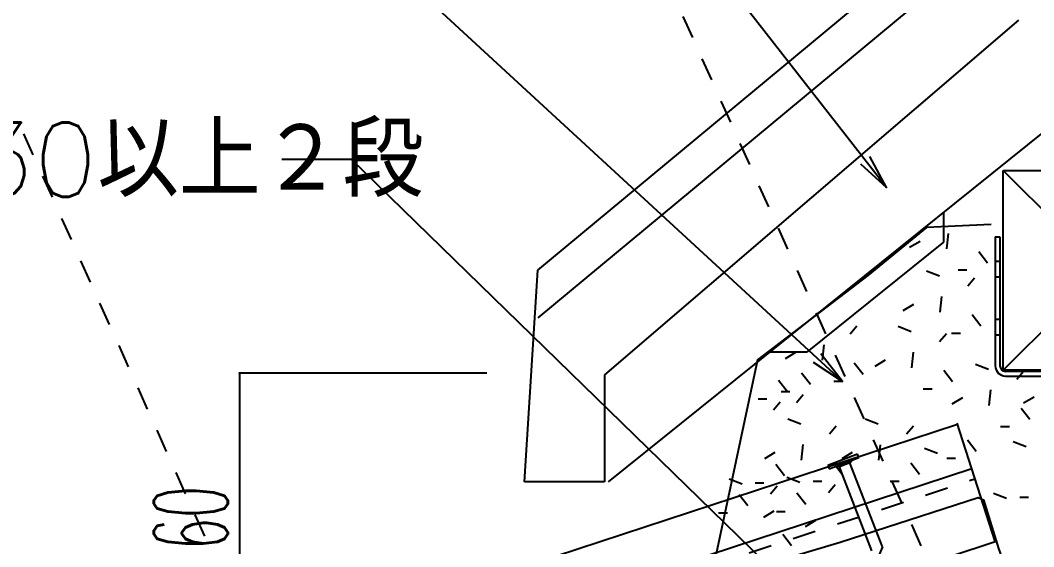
# Model space of a CAD drawing. Extents: x -1727 to 4652, y -2317 to 2357.
# Drawn here: x 2016.9 to 2235.3, y 532.5 to 645.9 of the extents above; entities that cross this region are included whole.
import ezdxf

# ---------------------------------------------------------------- set-up
doc = ezdxf.new("R2010")
doc.units = 0
doc.header["$LTSCALE"] = 5
doc.linetypes.add('DASHED', pattern=[7, 6, -1])
doc.linetypes.add('DOT', pattern=[2, 1, -1])
for name, color, linetype in [('0-1', 7, 'CONTINUOUS'), ('0-2', 7, 'CONTINUOUS'), ('0-3', 7, 'CONTINUOUS'), ('0-F', 7, 'CONTINUOUS')]:
    doc.layers.add(name, color=color, linetype=linetype)
doc.styles.get("Standard").update_dxf_attribs({"font": 'txt.shx', "bigfont": 'extfont.shx'})

msp = doc.modelspace()

# ---------------------------------------------------------------- linework, layer by layer
at = {"layer": '0-1', "color": 7, "linetype": 'CONTINUOUS'}
for p, q in [((2228.7408, 613.5208), (2271.7408, 570.5208)), ((2271.7408, 613.5208), (2228.7408, 570.5208)), ((2216.8682, 599.9835), (2216.5067, 596.6432)), ((2210.8192, 598.2688), (2208.5621, 596.9148)), ((2223.4583, 596.1009), (2225.354, 593.6631)), ((2214.994, 590.7977), (2212.1954, 591.8813)), ((2220.9301, 592.0385), (2219.0342, 592.0387)), ((2222.5775, 590.3456), (2221.1329, 588.6304)), ((2215.445, 586.3739), (2215.0836, 583.0335)), ((2209.3961, 584.6591), (2207.1389, 583.3051)), ((2222.0351, 582.4912), (2223.9308, 580.0535)), ((2197.1852, 579.9882), (2195.7405, 578.273)), ((2208.899, 578.8135), (2206.1004, 579.8971)), ((2216.4825, 578.3614), (2215.0379, 576.6462)), ((2219.5069, 578.4288), (2217.611, 578.429)), ((2190.0527, 576.0165), (2189.6912, 572.6761)), ((2209.35, 574.3897), (2208.9886, 571.0493)), ((2184.0037, 574.3017), (2181.7466, 572.9477)), ((2203.301, 572.6749), (2201.0439, 571.3209)), ((2196.6428, 572.1338), (2198.5385, 569.6961)), ((2215.9401, 570.507), (2217.8358, 568.0693)), ((2225.555, 570.6867), (2222.7564, 571.7703)), ((2233.1385, 570.2346), (2231.6939, 568.5194)), ((2180.337, 568.3548), (2182.2326, 565.9171)), ((2185.2822, 569.9475), (2187.1779, 567.5097)), ((2194.1146, 568.0714), (2192.2187, 568.0716)), ((2182.754, 565.8851), (2180.8581, 565.8853)), ((2213.4119, 566.4446), (2211.516, 566.4448)), ((2226.006, 566.2629), (2225.6446, 562.9226)), ((2177.8087, 564.2924), (2175.9128, 564.2926)), ((2180.6751, 563.6151), (2179.2304, 561.8999)), ((2185.6203, 565.2077), (2184.1757, 563.4925)), ((2219.9571, 564.5482), (2217.6999, 563.1942)), ((2235.3939, 564.745), (2233.1368, 563.391)), ((2232.5961, 562.3803), (2234.4918, 559.9425)), ((2185.1308, 558.9088), (2182.3322, 559.9924)), ((2201.7876, 558.9073), (2198.989, 559.9909)), ((2192.7144, 558.4567), (2191.2697, 556.7415)), ((2209.3711, 558.4552), (2207.9265, 556.74)), ((2230.0679, 558.3179), (2228.172, 558.3181)), ((2221.0144, 555.5553), (2222.9101, 553.1175)), ((2233.6787, 554.0292), (2230.8801, 555.1129)), ((2179.5329, 552.7702), (2177.2758, 551.4162)), ((2185.5818, 554.485), (2185.2204, 551.1446)), ((2196.1896, 552.7687), (2193.9325, 551.4147)), ((2202.2386, 554.4835), (2201.8772, 551.1431)), ((2214.5843, 552.609), (2211.7857, 553.6927)), ((2192.172, 550.6023), (2194.0676, 548.1646)), ((2208.8287, 550.6008), (2210.7244, 548.1631)), ((2218.4862, 551.4929), (2216.5903, 551.493)), ((2179.7141, 550.2909), (2181.6097, 547.8531)), ((2172.4687, 546.0032), (2169.6701, 547.0868)), ((2177.1858, 546.2285), (2175.29, 546.2287)), ((2184.9266, 546.3147), (2182.128, 547.3983)), ((2189.6437, 546.5399), (2187.7479, 546.5401)), ((2206.3005, 546.5384), (2204.4046, 546.5386)), ((2180.0522, 545.5511), (2178.6075, 543.8359)), ((2184.2799, 544.1004), (2186.1755, 541.6627)), ((2192.5101, 545.8626), (2191.0654, 544.1474)), ((2229.4636, 542.8887), (2226.665, 543.9724)), ((2171.822, 543.789), (2173.7176, 541.3512)), ((2234.1807, 543.114), (2232.2848, 543.1142)), ((2169.2937, 539.7266), (2167.3978, 539.7267)), ((2179.3286, 540.1761), (2177.0715, 538.8221)), ((2181.7516, 540.038), (2179.8557, 540.0382)), ((2188.2968, 538.1415), (2186.0397, 536.7875)), ((2181.2128, 535.2438), (2183.1085, 532.8061))]:
    msp.add_line(p, q, dxfattribs=at)
at = {"layer": '0-1', "color": 3, "linetype": 'CONTINUOUS'}
for p, q in [((2228.7408, 613.5208), (2271.7408, 613.5208)), ((2228.7408, 570.5208), (2228.7408, 613.5208)), ((2271.7408, 570.5208), (2228.7408, 570.5208))]:
    msp.add_line(p, q, dxfattribs=at)
at = {"layer": '0-1', "color": 6, "linetype": 'CONTINUOUS'}
for p, q in [((2227.0284, 599.2621), (2228.0284, 599.2621)), ((2227.0284, 599.2621), (2227.0284, 571.4621)), ((2228.0284, 599.2621), (2228.0284, 571.4621)), ((2243.5284, 570.2621), (2229.2284, 570.2621)), ((2229.2284, 569.2621), (2243.5284, 569.2621))]:
    msp.add_line(p, q, dxfattribs=at)
at = {"layer": '0-1', "color": 6, "linetype": 'DASHED'}
for p, q in [((2228.0284, 593.9621), (2227.0284, 593.9621)), ((2228.0284, 590.5621), (2227.0284, 590.5621)), ((2228.0284, 581.4621), (2227.0284, 581.4621)), ((2228.0284, 578.0621), (2227.0284, 578.0621))]:
    msp.add_line(p, q, dxfattribs=at)
at = {"layer": '0-1', "color": 4, "linetype": 'CONTINUOUS'}
for p, q in [((2197.3349, 552.4529), (2190.9745, 549.9913)), ((2191.2593, 549.2553), (2197.6197, 551.7169)), ((2195.7134, 550.5971), (2193.4237, 549.7109)), ((2195.7134, 550.5971), (2196.1823, 551.1606)), ((2202.7139, 532.5089), (2195.7134, 550.5971)), ((2197.6197, 551.7169), (2197.3349, 552.4529)), ((2190.9745, 549.9913), (2191.2593, 549.2553)), ((2193.4237, 549.7109), (2192.6967, 549.8117)), ((2193.4237, 549.7109), (2192.6967, 549.8117)), ((2200.4245, 531.6218), (2193.4237, 549.7109)), ((2202.7139, 532.5089), (2201.0725, 528.5831))]:
    msp.add_line(p, q, dxfattribs=at)
at = {"layer": '0-1', "color": 7, "linetype": 'CONTINUOUS'}
msp.add_lwpolyline([(2226.1475, 601.8612), (2212.1934, 601.27), (2199.5382, 590.9392), (2175.7776, 572.7314), (2165.733, 525.5724), (2167.2896, 525.6706), (2193.626, 533.5141), (2218.4811, 541.5539), (2223.3745, 543.1017), (2223.3745, 543.1017), (2224.491, 542.6271), (2227.7173, 532.1582), (2233.3346, 516.8559), (2242.5378, 508.4727)], dxfattribs=at)
at = {"layer": '0-1', "color": 6, "linetype": 'CONTINUOUS'}
for radius in [2.2, 1.2]:
    msp.add_arc((2229.2284, 571.4621), radius, 180, 270, dxfattribs=at)
at = {"layer": '0-2', "color": 2, "linetype": 'CONTINUOUS'}
for p, q in [((2128.4411, 592.0504), (2227.8441, 674.5044)), ((2128.5431, 581.8154), (2230.0481, 666.0124)), ((2232.0061, 645.9124), (2142.7841, 569.5054)), ((2238.0241, 622.2624), (2143.5811, 546.5054)), ((2215.8881, 604.5054), (2215.8881, 598.0964)), ((2215.8881, 598.0964), (2186.4791, 574.5054)), ((2125.6051, 546.5054), (2128.4411, 592.0504)), ((2178.4881, 574.5054), (2186.4791, 574.5054)), ((2142.7841, 569.5054), (2142.7841, 546.5054)), ((2226.9907, 533.6589), (2218.7839, 559.1253)), ((2218.8912, 558.7923), (2049.1565, 503.2107)), ((2221.9644, 549.256), (2047.2473, 492.0426)), ((2142.7841, 546.5054), (2125.6051, 546.5054)), ((2029.0858, 468.8436), (2227.0086, 533.6032))]:
    msp.add_line(p, q, dxfattribs=at)
at = {"layer": '0-2', "color": 2, "linetype": 'DOT'}
msp.add_line((2021.9346, 481.3992), (2222.6507, 547.1263), dxfattribs=at)
at = {"layer": '0-3', "color": 7, "linetype": 'CONTINUOUS'}
for p, q in [((2064.18, 569.8779), (2064.1745, 509.7861)), ((2117.4911, 569.8731), (2064.18, 569.8779))]:
    msp.add_line(p, q, dxfattribs=at)
for points in [[(2203.6193, 609.8527), (2119.9202, 716.9715), (2069.9202, 716.976)], [(2194.1146, 568.0714), (2089.7451, 664.1812), (2039.7451, 664.1857)], [(2198.0166, 614.9929), (2203.6193, 609.8527), (2199.9865, 616.5321)], [(2193.8374, 513.1737), (2088.2823, 615.8605), (2073.2823, 615.8605)], [(2187.7507, 572.2324), (2194.1146, 568.0714), (2189.4442, 574.0714)]]:
    msp.add_lwpolyline(points, dxfattribs=at)
at = {"layer": '0-3', "color": 7}
msp.add_point((2064.18, 569.8779), dxfattribs=at)
at = {"layer": '0-F', "color": 1, "linetype": 'DOT'}
for p, q in [((2243.8919, 459.7674), (2129.704, 713.5218)), ((2130.5304, 370.6511), (2016.3424, 624.4055))]:
    msp.add_line(p, q, dxfattribs=at)

# ---------------------------------------------------------------- texts
at = {"layer": '0-3', "color": 7}
msp.add_text('瓦桟木15×30以上２段', height=16, dxfattribs=at).set_placement((1910.7823, 607.8605))
at = {"layer": '0-3', "color": 7, "width": 0.5}
msp.add_text('60', height=16, rotation=89.9948, dxfattribs=at).set_placement((2061.6765, 531.8322))

doc.saveas('drawing.dxf')
